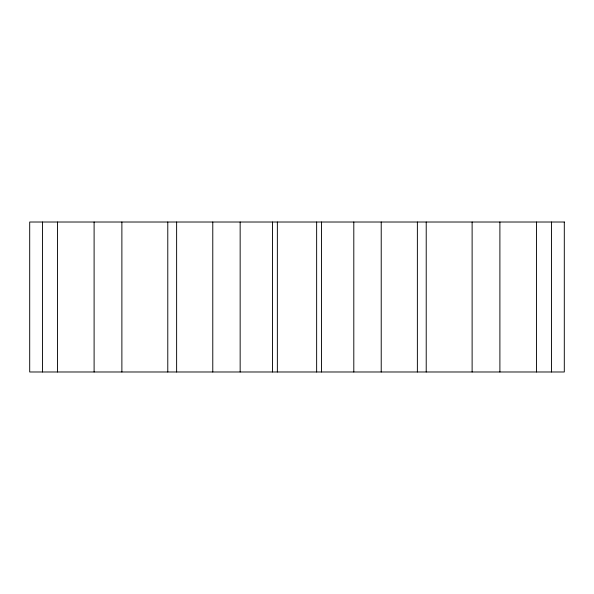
<?xml version="1.0" encoding="UTF-8"?>
<svg xmlns="http://www.w3.org/2000/svg" width="594" height="594" viewBox="0 0 594 594"><rect width="100%" height="100%" fill="white"/><g stroke="black" fill="none" stroke-linecap="round" stroke-linejoin="round"><path stroke-width="0.89" d="M551.455 222.015L551.455 371.985M536.479 222.015L536.479 371.985M499.896 222.015L499.896 371.985M472.119 222.015L472.119 371.985M426.217 222.015L426.217 371.985M417.374 222.015L417.374 371.985M381.222 222.015L381.222 371.985M353.801 222.015L353.801 371.985M321.495 222.015L321.495 371.985M316.639 222.015L316.639 371.985M277.361 222.015L277.361 371.985M272.505 222.015L272.505 371.985M240.154 222.015L240.154 371.985M212.778 222.015L212.778 371.985M176.626 222.015L176.626 371.985M167.783 222.015L167.783 371.985M121.881 222.015L121.881 371.985M94.104 222.015L94.104 371.985M57.521 222.015L57.521 371.985M42.545 222.015L42.545 371.985M564.3 222.015L29.7 222.015L29.7 371.985L564.3 371.985L564.3 222.015"/></g></svg>
